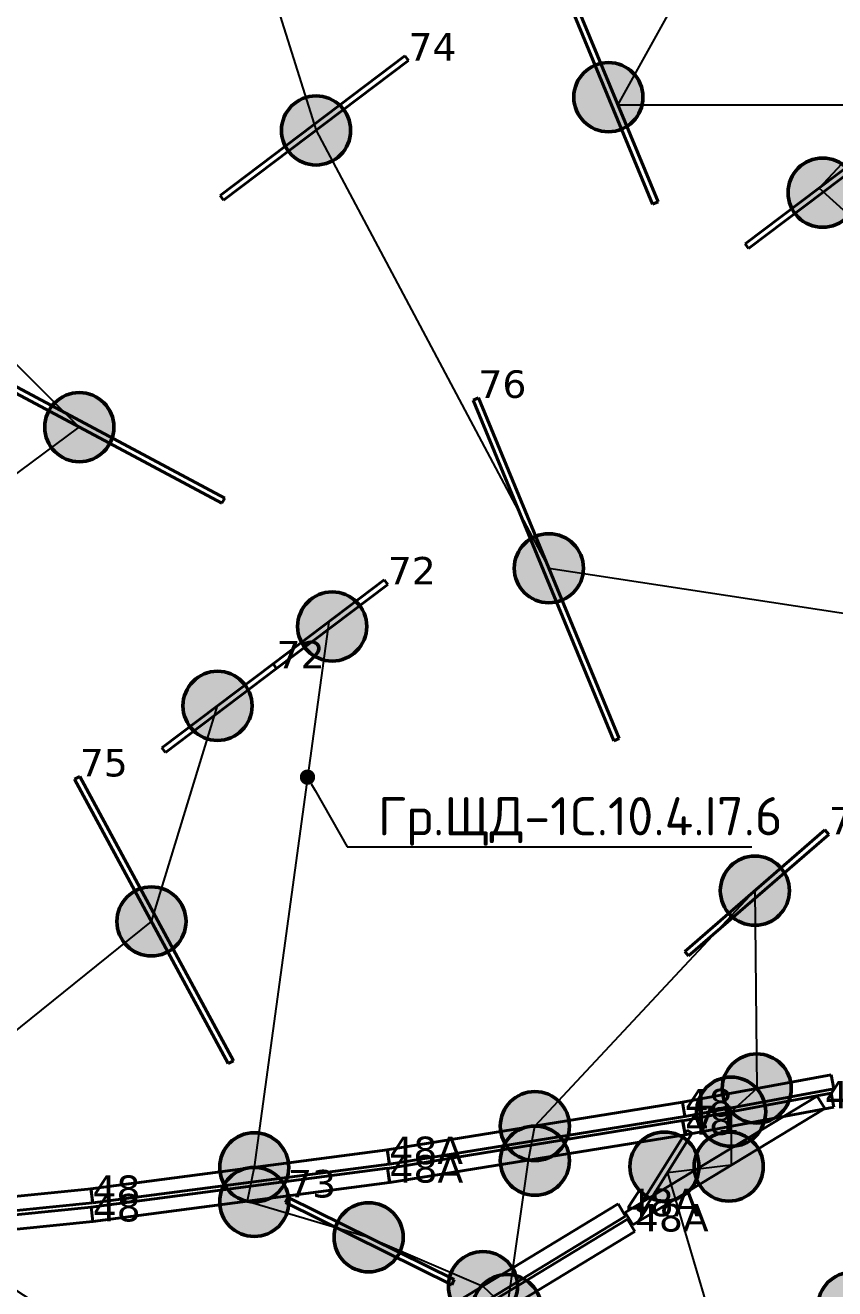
# Model space of a CAD drawing. Header units: millimetres. Extents: x -243740 to 150609, y -473655 to -165121.
# Drawn here: x 11185 to 16483, y -362383 to -354113 of the extents above; entities that cross this region are included whole.
import ezdxf
from ezdxf import colors
from ezdxf.entities.mleader import LeaderData, LeaderLine
from ezdxf.math import Vec2, Vec3

# ---------------------------------------------------------------- set-up
doc = ezdxf.new("R2010")
doc.units = ezdxf.units.MM
doc.linetypes.add('Штрих', pattern=[6.35, 3.175, -3.175])
for name, color, linetype in [('_Гр.ЩД-1C.10.4.I7.6', 6, 'Continuous'), ('_Гр.ЩД-1C.10.4.I8.4', 6, 'Continuous'), ('Вставка', 252, 'Continuous')]:
    doc.layers.add(name, color=color, linetype=linetype)
for name, color, linetype, lineweight in [('_освещение_dali', 3, 'Continuous', 50), ('A-ANNO-DIMS', 7, 'Continuous', 9), ('DLX_FL1_LUM 122', 1, 'Continuous', 40), ('DLX_FL1_LUM 222', 5, 'Continuous', 40), ('DLX_LUM 12', 5, 'Continuous', 40), ('DLX_LUM 14', 5, 'Continuous', 40), ('DLX_LUM 17', 5, 'Continuous', 40), ('DLX_LUM 18', 5, 'Continuous', 40), ('DLX_LUM 3', 5, 'Continuous', 40), ('DLX_LUM 4', 5, 'Continuous', 40), ('DLX_LUM 6', 5, 'Continuous', 40), ('DLX_LUM 9', 5, 'Continuous', 40), ('АР_монолит', 252, 'Continuous', 50)]:
    doc.layers.add(name, color=color, linetype=linetype, lineweight=lineweight)
doc.styles.add('GOST 2.304', font='')
doc.styles.add('ISOCPEUR', font='isocpeur.ttf')
doc.styles.add('TableTextStyle', font='')
doc.styles.get('GOST 2.304').set_extended_font_data('GOST Common')
doc.styles.get('TableTextStyle').set_extended_font_data('VERDANA.TTF')
doc.linetypes.add('Truba', pattern='A,3e-05,[4,MSH_7,S=1,R=0,X=0,Y=0],-3.022072', length=3.022102)
doc.dimstyles.new('М-200', dxfattribs={"dimtxt": 400, "dimasz": 160, "dimexe": 200, "dimexo": 400, "dimgap": 50, "dimtad": 1, "dimdec": 0, "dimzin": 0, "dimdsep": 46, "dimtxsty": 'GOST 2.304', "dimblk": 'ARCHTICK', "dimcen": 180, "dimdle": 200, "dimadec": 0, "dimazin": 0, "dimtfac": 1, "dimtdec": 0, "dimtmove": 1, "dimatfit": 0, "dimfxl": 1, "dimtolj": 1, "dimtzin": 0, "dimarcsym": 0})

# ---------------------------------------------------------------- blocks, each defined once
blk = doc.blocks.new('_ArchTick')
at = {"color": 0, "linetype": 'ByBlock', "const_width": 0.15}
blk.add_lwpolyline([(-0.5, -0.5), (0.5, 0.5)], dxfattribs=at)
blk = doc.blocks.new('*D46')
at = {"layer": 'A-ANNO-DIMS', "color": 0, "lineweight": -2, "transparency": 16777216}
blk.add_arc((-165703.8, -113309.3), 107894.2, 269.999998, 325.999999, dxfattribs=at)
at = {"layer": 'Defpoints', "color": 0, "lineweight": 30, "transparency": 16777216}
for p in [(-165703.8, -113309.3), (-165703.8, -113309.3), (-75741.3, -173989.8), (-131171, -215527.9), (-165703.8, -221903.3)]:
    blk.add_point(p, dxfattribs=at)
at = {"layer": 'A-ANNO-DIMS', "color": 0, "lineweight": -2, "transparency": 16777216, "xscale": 160, "yscale": 160, "zscale": 160}
for p, rotation in [((-76255.4, -173643), 55.99999895826774), ((-165703.8, -221203.5), 179.9999981265246)]:
    blk.add_blockref('_ArchTick', p, dxfattribs=dict(at, rotation=rotation))
at = {"layer": 'A-ANNO-DIMS', "color": 0, "transparency": 16777216, "insert": (-114299.5, -207822), "char_height": 400, "attachment_point": 5, "rotation": 28.54122, "style": 'GOST 2.304'}
blk.add_mtext('\\A1;56,0%%D', dxfattribs=at)
blk = doc.blocks.new('A$Caabd1818')
at = {"layer": 'DLX_FL1_LUM 122'}
for points in [[(7644.6, 35793.4, 0), (9586, 36047.6, 0)], [(9586, 36047.6, 0), (7644.6, 35793.4, 0)], [(9586, 36047.6, 0), (7644.6, 35793.4, 0)], [(7644.6, 35793.4, 0), (9586, 36047.6, 0)], [(9586, 36047.6, 0), (9586, 36047.6, 0)], [(9586, 36047.6, 0), (9598.2, 35954.4, 0)], [(9598.2, 35954.4, 0), (9586, 36047.6, 0)], [(9586, 36047.6, 0), (9586, 36047.6, 0)], [(9598.2, 35954.4, 0), (9586, 36047.6, 0)], [(9586, 36047.6, 0), (9598.2, 35954.4, 0)], [(7645.9, 35672.8, 0), (9587.3, 35927, 0)], [(9587.3, 35927, 0), (7645.9, 35672.8, 0)], [(9587.3, 35927, 0), (7645.9, 35672.8, 0)], [(7645.9, 35672.8, 0), (9587.3, 35927, 0)], [(9598.2, 35954.4, 0), (7656.8, 35700.2, 0)], [(7656.8, 35700.2, 0), (9598.2, 35954.4, 0)], [(7656.8, 35700.2, 0), (9598.2, 35954.4, 0)], [(9598.2, 35954.4, 0), (7656.8, 35700.2, 0)], [(9587.3, 35927, 0), (9587.3, 35927, 0)], [(9587.3, 35927, 0), (9599.5, 35833.8, 0)], [(9599.5, 35833.8, 0), (9587.3, 35927, 0)], [(9587.3, 35927, 0), (9587.3, 35927, 0)], [(9599.5, 35833.8, 0), (9587.3, 35927, 0)], [(9587.3, 35927, 0), (9599.5, 35833.8, 0)], [(9598.2, 35954.4, 0), (9598.2, 35954.4, 0)], [(9598.2, 35954.4, 0), (9598.2, 35954.4, 0)], [(9599.5, 35833.8, 0), (7658.1, 35579.6, 0)], [(7658.1, 35579.6, 0), (9599.5, 35833.8, 0)], [(7658.1, 35579.6, 0), (9599.5, 35833.8, 0)], [(9599.5, 35833.8, 0), (7658.1, 35579.6, 0)], [(9599.5, 35833.8, 0), (9599.5, 35833.8, 0)], [(9599.5, 35833.8, 0), (9599.5, 35833.8, 0)], [(7656.8, 35700.2, 0), (7644.6, 35793.4, 0)], [(7644.6, 35793.4, 0), (7644.6, 35793.4, 0)], [(7644.6, 35793.4, 0), (7656.8, 35700.2, 0)], [(7644.6, 35793.4, 0), (7644.6, 35793.4, 0)], [(7644.6, 35793.4, 0), (7656.8, 35700.2, 0)], [(7656.8, 35700.2, 0), (7644.6, 35793.4, 0)], [(7658.1, 35579.6, 0), (7645.9, 35672.8, 0)], [(7645.9, 35672.8, 0), (7645.9, 35672.8, 0)], [(7645.9, 35672.8, 0), (7658.1, 35579.6, 0)], [(7645.9, 35672.8, 0), (7645.9, 35672.8, 0)], [(7645.9, 35672.8, 0), (7658.1, 35579.6, 0)], [(7658.1, 35579.6, 0), (7645.9, 35672.8, 0)], [(7656.8, 35700.2, 0), (7656.8, 35700.2, 0)], [(7656.8, 35700.2, 0), (7656.8, 35700.2, 0)], [(9423.1, 34676.7, 0), (11096.2, 35693.9, 0)], [(11096.2, 35693.9, 0), (9423.1, 34676.7, 0)], [(11096.2, 35693.9, 0), (9423.1, 34676.7, 0)], [(9423.1, 34676.7, 0), (11096.2, 35693.9, 0)], [(11096.2, 35693.9, 0), (11096.2, 35693.9, 0)], [(11096.2, 35693.9, 0), (11145, 35613.6, 0)], [(11145, 35613.6, 0), (11096.2, 35693.9, 0)], [(11096.2, 35693.9, 0), (11096.2, 35693.9, 0)], [(11145, 35613.6, 0), (11096.2, 35693.9, 0)], [(11096.2, 35693.9, 0), (11145, 35613.6, 0)], [(7658.1, 35579.6, 0), (7658.1, 35579.6, 0)], [(7658.1, 35579.6, 0), (7658.1, 35579.6, 0)], [(11145, 35613.6, 0), (9471.9, 34596.4, 0)], [(9471.9, 34596.4, 0), (11145, 35613.6, 0)], [(9471.9, 34596.4, 0), (11145, 35613.6, 0)], [(11145, 35613.6, 0), (9471.9, 34596.4, 0)], [(9483.9, 34576.8, 0), (11157, 35593.9, 0)], [(11157, 35593.9, 0), (9483.9, 34576.8, 0)], [(11157, 35593.9, 0), (9483.9, 34576.8, 0)], [(9483.9, 34576.8, 0), (11157, 35593.9, 0)], [(11145, 35613.6, 0), (11145, 35613.6, 0)], [(11145, 35613.6, 0), (11145, 35613.6, 0)], [(11157, 35593.9, 0), (11157, 35593.9, 0)], [(11157, 35593.9, 0), (11205.8, 35513.6, 0)], [(11205.8, 35513.6, 0), (11157, 35593.9, 0)], [(11157, 35593.9, 0), (11157, 35593.9, 0)], [(11205.8, 35513.6, 0), (11157, 35593.9, 0)], [(11157, 35593.9, 0), (11205.8, 35513.6, 0)], [(11205.8, 35513.6, 0), (9532.7, 34496.4, 0)], [(9532.7, 34496.4, 0), (11205.8, 35513.6, 0)], [(9532.7, 34496.4, 0), (11205.8, 35513.6, 0)], [(11205.8, 35513.6, 0), (9532.7, 34496.4, 0)], [(11205.8, 35513.6, 0), (11205.8, 35513.6, 0)], [(11205.8, 35513.6, 0), (11205.8, 35513.6, 0)]]:
    blk.add_polyline3d(points, dxfattribs=at)
at = {"layer": 'DLX_FL1_LUM 222'}
for points in [[(9584.6, 36047.4, 0), (11517.5, 36359.5, 0)], [(11517.5, 36359.5, 0), (9584.6, 36047.4, 0)], [(11517.5, 36359.5, 0), (9584.6, 36047.4, 0)], [(9584.6, 36047.4, 0), (11517.5, 36359.5, 0)], [(11517.5, 36359.5, 0), (11517.5, 36359.5, 0)], [(11517.5, 36359.5, 0), (11532.5, 36266.8, 0)], [(11532.5, 36266.8, 0), (11517.5, 36359.5, 0)], [(11517.5, 36359.5, 0), (11517.5, 36359.5, 0)], [(11532.5, 36266.8, 0), (11517.5, 36359.5, 0)], [(11517.5, 36359.5, 0), (11532.5, 36266.8, 0)], [(9585.9, 35926.8, 0), (11518.9, 36239, 0)], [(11518.9, 36239, 0), (9585.9, 35926.8, 0)], [(11518.9, 36239, 0), (9585.9, 35926.8, 0)], [(9585.9, 35926.8, 0), (11518.9, 36239, 0)], [(11532.5, 36266.8, 0), (9599.6, 35954.6, 0)], [(9599.6, 35954.6, 0), (11532.5, 36266.8, 0)], [(9599.6, 35954.6, 0), (11532.5, 36266.8, 0)], [(11532.5, 36266.8, 0), (9599.6, 35954.6, 0)], [(11518.9, 36239, 0), (11518.9, 36239, 0)], [(11518.9, 36239, 0), (11533.9, 36146.2, 0)], [(11533.9, 36146.2, 0), (11518.9, 36239, 0)], [(11518.9, 36239, 0), (11518.9, 36239, 0)], [(11533.9, 36146.2, 0), (11518.9, 36239, 0)], [(11518.9, 36239, 0), (11533.9, 36146.2, 0)], [(11532.5, 36266.8, 0), (11532.5, 36266.8, 0)], [(11532.5, 36266.8, 0), (11532.5, 36266.8, 0)], [(11533.9, 36146.2, 0), (9600.9, 35834, 0)], [(9600.9, 35834, 0), (11533.9, 36146.2, 0)], [(9600.9, 35834, 0), (11533.9, 36146.2, 0)], [(11533.9, 36146.2, 0), (9600.9, 35834, 0)], [(11533.9, 36146.2, 0), (11533.9, 36146.2, 0)], [(11533.9, 36146.2, 0), (11533.9, 36146.2, 0)], [(9599.6, 35954.6, 0), (9584.6, 36047.4, 0)], [(9584.6, 36047.4, 0), (9584.6, 36047.4, 0)], [(9584.6, 36047.4, 0), (9599.6, 35954.6, 0)], [(9584.6, 36047.4, 0), (9584.6, 36047.4, 0)], [(9584.6, 36047.4, 0), (9599.6, 35954.6, 0)], [(9599.6, 35954.6, 0), (9584.6, 36047.4, 0)], [(9600.9, 35834, 0), (9585.9, 35926.8, 0)], [(9585.9, 35926.8, 0), (9585.9, 35926.8, 0)], [(9585.9, 35926.8, 0), (9600.9, 35834, 0)], [(9585.9, 35926.8, 0), (9585.9, 35926.8, 0)], [(9585.9, 35926.8, 0), (9600.9, 35834, 0)], [(9600.9, 35834, 0), (9585.9, 35926.8, 0)], [(9599.6, 35954.6, 0), (9599.6, 35954.6, 0)], [(9599.6, 35954.6, 0), (9599.6, 35954.6, 0)], [(9600.9, 35834, 0), (9600.9, 35834, 0)], [(9600.9, 35834, 0), (9600.9, 35834, 0)], [(5697.8, 35597.5, 0), (7645.9, 35793.6, 0)], [(7645.9, 35793.6, 0), (5697.8, 35597.5, 0)], [(7645.9, 35793.6, 0), (5697.8, 35597.5, 0)], [(5697.8, 35597.5, 0), (7645.9, 35793.6, 0)], [(7645.9, 35793.6, 0), (7645.9, 35793.6, 0)], [(7645.9, 35793.6, 0), (7655.4, 35700, 0)], [(7655.4, 35700, 0), (7645.9, 35793.6, 0)], [(7645.9, 35793.6, 0), (7645.9, 35793.6, 0)], [(7655.4, 35700, 0), (7645.9, 35793.6, 0)], [(7645.9, 35793.6, 0), (7655.4, 35700, 0)], [(5699.1, 35476.9, 0), (7647.3, 35673, 0)], [(7647.3, 35673, 0), (5699.1, 35476.9, 0)], [(7647.3, 35673, 0), (5699.1, 35476.9, 0)], [(5699.1, 35476.9, 0), (7647.3, 35673, 0)], [(7655.4, 35700, 0), (5707.2, 35504, 0)], [(5707.2, 35504, 0), (7655.4, 35700, 0)], [(5707.2, 35504, 0), (7655.4, 35700, 0)], [(7655.4, 35700, 0), (5707.2, 35504, 0)], [(7647.3, 35673, 0), (7647.3, 35673, 0)], [(7647.3, 35673, 0), (7656.7, 35579.5, 0)], [(7656.7, 35579.5, 0), (7647.3, 35673, 0)], [(7647.3, 35673, 0), (7647.3, 35673, 0)], [(7656.7, 35579.5, 0), (7647.3, 35673, 0)], [(7647.3, 35673, 0), (7656.7, 35579.5, 0)], [(7655.4, 35700, 0), (7655.4, 35700, 0)], [(7655.4, 35700, 0), (7655.4, 35700, 0)], [(7656.7, 35579.5, 0), (5708.6, 35383.4, 0)], [(5708.6, 35383.4, 0), (7656.7, 35579.5, 0)], [(5708.6, 35383.4, 0), (7656.7, 35579.5, 0)], [(7656.7, 35579.5, 0), (5708.6, 35383.4, 0)], [(7656.7, 35579.5, 0), (7656.7, 35579.5, 0)], [(7656.7, 35579.5, 0), (7656.7, 35579.5, 0)]]:
    blk.add_polyline3d(points, dxfattribs=at)
at = {"layer": 'DLX_LUM 12'}
for points in [[(11321.9, 42238.1, 0), (10742.7, 43639.1, 0)], [(10742.7, 43639.1, 0), (11321.9, 42238.1, 0)], [(10742.7, 43639.1, 0), (11321.9, 42238.1, 0)], [(11321.9, 42238.1, 0), (10742.7, 43639.1, 0)], [(10777.8, 43653.6, 0), (11357, 42252.6, 0)], [(11357, 42252.6, 0), (10777.8, 43653.6, 0)], [(11357, 42252.6, 0), (10777.8, 43653.6, 0)], [(10777.8, 43653.6, 0), (11357, 42252.6, 0)], [(8491, 42294, 0), (9700.4, 43208, 0)], [(9700.4, 43208, 0), (8491, 42294, 0)], [(9700.4, 43208, 0), (8491, 42294, 0)], [(8491, 42294, 0), (9700.4, 43208, 0)], [(9723.3, 43177.7, 0), (8513.9, 42263.7, 0)], [(8513.9, 42263.7, 0), (9723.3, 43177.7, 0)], [(8513.9, 42263.7, 0), (9723.3, 43177.7, 0)], [(9723.3, 43177.7, 0), (8513.9, 42263.7, 0)], [(9700.4, 43208, 0), (9700.4, 43208, 0)], [(9700.4, 43208, 0), (9723.3, 43177.7, 0)], [(9723.3, 43177.7, 0), (9700.4, 43208, 0)], [(9700.4, 43208, 0), (9700.4, 43208, 0)], [(9723.3, 43177.7, 0), (9700.4, 43208, 0)], [(9700.4, 43208, 0), (9723.3, 43177.7, 0)], [(9723.3, 43177.7, 0), (9723.3, 43177.7, 0)], [(9723.3, 43177.7, 0), (9723.3, 43177.7, 0)], [(8513.9, 42263.7, 0), (8491, 42294, 0)], [(8491, 42294, 0), (8491, 42294, 0)], [(8491, 42294, 0), (8513.9, 42263.7, 0)], [(8491, 42294, 0), (8491, 42294, 0)], [(8491, 42294, 0), (8513.9, 42263.7, 0)], [(8513.9, 42263.7, 0), (8491, 42294, 0)], [(8513.9, 42263.7, 0), (8513.9, 42263.7, 0)], [(8513.9, 42263.7, 0), (8513.9, 42263.7, 0)], [(11357, 42252.6, 0), (11321.9, 42238.1, 0)], [(11321.9, 42238.1, 0), (11357, 42252.6, 0)], [(11321.9, 42238.1, 0), (11357, 42252.6, 0)], [(11357, 42252.6, 0), (11321.9, 42238.1, 0)], [(11321.9, 42238.1, 0), (11321.9, 42238.1, 0)], [(11321.9, 42238.1, 0), (11321.9, 42238.1, 0)], [(11357, 42252.6, 0), (11357, 42252.6, 0)], [(11357, 42252.6, 0), (11357, 42252.6, 0)]]:
    blk.add_polyline3d(points, dxfattribs=at)
at = {"layer": 'DLX_LUM 14'}
for points in [[(10146.3, 40955.7, 0), (10181.4, 40970.2, 0)], [(10181.4, 40970.2, 0), (10146.3, 40955.7, 0)], [(10181.4, 40970.2, 0), (10146.3, 40955.7, 0)], [(10146.3, 40955.7, 0), (10181.4, 40970.2, 0)], [(11068.7, 38724.9, 0), (10146.3, 40955.7, 0)], [(10146.3, 40955.7, 0), (10146.3, 40955.7, 0)], [(10146.3, 40955.7, 0), (11068.7, 38724.9, 0)], [(10146.3, 40955.7, 0), (10146.3, 40955.7, 0)], [(10146.3, 40955.7, 0), (11068.7, 38724.9, 0)], [(11068.7, 38724.9, 0), (10146.3, 40955.7, 0)], [(10181.4, 40970.2, 0), (10181.4, 40970.2, 0)], [(10181.4, 40970.2, 0), (11103.8, 38739.4, 0)], [(11103.8, 38739.4, 0), (10181.4, 40970.2, 0)], [(10181.4, 40970.2, 0), (10181.4, 40970.2, 0)], [(11103.8, 38739.4, 0), (10181.4, 40970.2, 0)], [(10181.4, 40970.2, 0), (11103.8, 38739.4, 0)], [(11103.8, 38739.4, 0), (11068.7, 38724.9, 0)], [(11068.7, 38724.9, 0), (11103.8, 38739.4, 0)], [(11068.7, 38724.9, 0), (11103.8, 38739.4, 0)], [(11103.8, 38739.4, 0), (11068.7, 38724.9, 0)], [(11068.7, 38724.9, 0), (11068.7, 38724.9, 0)], [(11068.7, 38724.9, 0), (11068.7, 38724.9, 0)], [(11103.8, 38739.4, 0), (11103.8, 38739.4, 0)], [(11103.8, 38739.4, 0), (11103.8, 38739.4, 0)]]:
    blk.add_polyline3d(points, dxfattribs=at)
at = {"layer": 'DLX_LUM 17'}
for points in [[(8502.9, 40280.7, 0), (6635.7, 41276.2, 0)], [(6635.7, 41276.2, 0), (8502.9, 40280.7, 0)], [(6635.7, 41276.2, 0), (8502.9, 40280.7, 0)], [(8502.9, 40280.7, 0), (6635.7, 41276.2, 0)], [(6653.6, 41309.7, 0), (8520.8, 40314.2, 0)], [(8520.8, 40314.2, 0), (6653.6, 41309.7, 0)], [(8520.8, 40314.2, 0), (6653.6, 41309.7, 0)], [(6653.6, 41309.7, 0), (8520.8, 40314.2, 0)], [(8520.8, 40314.2, 0), (8502.9, 40280.7, 0)], [(8502.9, 40280.7, 0), (8520.8, 40314.2, 0)], [(8502.9, 40280.7, 0), (8520.8, 40314.2, 0)], [(8520.8, 40314.2, 0), (8502.9, 40280.7, 0)], [(8502.9, 40280.7, 0), (8502.9, 40280.7, 0)], [(8502.9, 40280.7, 0), (8502.9, 40280.7, 0)], [(8520.8, 40314.2, 0), (8520.8, 40314.2, 0)], [(8520.8, 40314.2, 0), (8520.8, 40314.2, 0)], [(7538.6, 38474.2, 0), (7572.1, 38492.3, 0)], [(7572.1, 38492.3, 0), (7538.6, 38474.2, 0)], [(7572.1, 38492.3, 0), (7538.6, 38474.2, 0)], [(7538.6, 38474.2, 0), (7572.1, 38492.3, 0)], [(8544.1, 36612.3, 0), (7538.6, 38474.2, 0)], [(7538.6, 38474.2, 0), (7538.6, 38474.2, 0)], [(7538.6, 38474.2, 0), (8544.1, 36612.3, 0)], [(7538.6, 38474.2, 0), (7538.6, 38474.2, 0)], [(7538.6, 38474.2, 0), (8544.1, 36612.3, 0)], [(8544.1, 36612.3, 0), (7538.6, 38474.2, 0)], [(7572.1, 38492.3, 0), (7572.1, 38492.3, 0)], [(7572.1, 38492.3, 0), (8577.5, 36630.4, 0)], [(8577.5, 36630.4, 0), (7572.1, 38492.3, 0)], [(7572.1, 38492.3, 0), (7572.1, 38492.3, 0)], [(8577.5, 36630.4, 0), (7572.1, 38492.3, 0)], [(7572.1, 38492.3, 0), (8577.5, 36630.4, 0)], [(8577.5, 36630.4, 0), (8544.1, 36612.3, 0)], [(8544.1, 36612.3, 0), (8577.5, 36630.4, 0)], [(8544.1, 36612.3, 0), (8577.5, 36630.4, 0)], [(8577.5, 36630.4, 0), (8544.1, 36612.3, 0)], [(8544.1, 36612.3, 0), (8544.1, 36612.3, 0)], [(8544.1, 36612.3, 0), (8544.1, 36612.3, 0)], [(8577.5, 36630.4, 0), (8577.5, 36630.4, 0)], [(8577.5, 36630.4, 0), (8577.5, 36630.4, 0)]]:
    blk.add_polyline3d(points, dxfattribs=at)
at = {"layer": 'DLX_LUM 18'}
for points in [[(11223.7, 35658, 0), (11548, 36177, 0)], [(11548, 36177, 0), (11223.7, 35658, 0)], [(11548, 36177, 0), (11223.7, 35658, 0)], [(11223.7, 35658, 0), (11548, 36177, 0)], [(11580.3, 36156.9, 0), (11256, 35637.9, 0)], [(11256, 35637.9, 0), (11580.3, 36156.9, 0)], [(11256, 35637.9, 0), (11580.3, 36156.9, 0)], [(11580.3, 36156.9, 0), (11256, 35637.9, 0)], [(11548, 36177, 0), (11548, 36177, 0)], [(11548, 36177, 0), (11580.3, 36156.9, 0)], [(11580.3, 36156.9, 0), (11548, 36177, 0)], [(11548, 36177, 0), (11548, 36177, 0)], [(11580.3, 36156.9, 0), (11548, 36177, 0)], [(11548, 36177, 0), (11580.3, 36156.9, 0)], [(11580.3, 36156.9, 0), (11580.3, 36156.9, 0)], [(11580.3, 36156.9, 0), (11580.3, 36156.9, 0)], [(11223.7, 35658, 0), (11223.7, 35658, 0)], [(11256, 35637.9, 0), (11223.7, 35658, 0)], [(11223.7, 35658, 0), (11223.7, 35658, 0)], [(11223.7, 35658, 0), (11256, 35637.9, 0)], [(11223.7, 35658, 0), (11256, 35637.9, 0)], [(11256, 35637.9, 0), (11223.7, 35658, 0)], [(11256, 35637.9, 0), (11256, 35637.9, 0)], [(11256, 35637.9, 0), (11256, 35637.9, 0)]]:
    blk.add_polyline3d(points, dxfattribs=at)
at = {"layer": 'DLX_LUM 3'}
for points in [[(11516.5, 36359.4, 0), (12490, 36539.2, 0)], [(12490, 36539.2, 0), (11516.5, 36359.4, 0)], [(12490, 36539.2, 0), (11516.5, 36359.4, 0)], [(11516.5, 36359.4, 0), (12490, 36539.2, 0)], [(12490, 36539.2, 0), (12490, 36539.2, 0)], [(12490, 36539.2, 0), (12507.1, 36446.8, 0)], [(12507.1, 36446.8, 0), (12490, 36539.2, 0)], [(12490, 36539.2, 0), (12490, 36539.2, 0)], [(12507.1, 36446.8, 0), (12490, 36539.2, 0)], [(12490, 36539.2, 0), (12507.1, 36446.8, 0)], [(11517.9, 36238.8, 0), (12491.4, 36418.7, 0)], [(12491.4, 36418.7, 0), (11517.9, 36238.8, 0)], [(12491.4, 36418.7, 0), (11517.9, 36238.8, 0)], [(11517.9, 36238.8, 0), (12491.4, 36418.7, 0)], [(12507.1, 36446.8, 0), (11533.6, 36266.9, 0)], [(11533.6, 36266.9, 0), (12507.1, 36446.8, 0)], [(11533.6, 36266.9, 0), (12507.1, 36446.8, 0)], [(12507.1, 36446.8, 0), (11533.6, 36266.9, 0)], [(12491.4, 36418.7, 0), (12491.4, 36418.7, 0)], [(12491.4, 36418.7, 0), (12508.5, 36326.2, 0)], [(12508.5, 36326.2, 0), (12491.4, 36418.7, 0)], [(12491.4, 36418.7, 0), (12491.4, 36418.7, 0)], [(12508.5, 36326.2, 0), (12491.4, 36418.7, 0)], [(12491.4, 36418.7, 0), (12508.5, 36326.2, 0)], [(12507.1, 36446.8, 0), (12507.1, 36446.8, 0)], [(12507.1, 36446.8, 0), (12507.1, 36446.8, 0)], [(11533.6, 36266.9, 0), (11516.5, 36359.4, 0)], [(11516.5, 36359.4, 0), (11516.5, 36359.4, 0)], [(11516.5, 36359.4, 0), (11533.6, 36266.9, 0)], [(11516.5, 36359.4, 0), (11516.5, 36359.4, 0)], [(11516.5, 36359.4, 0), (11533.6, 36266.9, 0)], [(11533.6, 36266.9, 0), (11516.5, 36359.4, 0)], [(12508.5, 36326.2, 0), (11534.9, 36146.4, 0)], [(11534.9, 36146.4, 0), (12508.5, 36326.2, 0)], [(11534.9, 36146.4, 0), (12508.5, 36326.2, 0)], [(12508.5, 36326.2, 0), (11534.9, 36146.4, 0)], [(12508.5, 36326.2, 0), (12508.5, 36326.2, 0)], [(12508.5, 36326.2, 0), (12508.5, 36326.2, 0)], [(11534.9, 36146.4, 0), (11517.9, 36238.8, 0)], [(11517.9, 36238.8, 0), (11517.9, 36238.8, 0)], [(11517.9, 36238.8, 0), (11534.9, 36146.4, 0)], [(11517.9, 36238.8, 0), (11517.9, 36238.8, 0)], [(11517.9, 36238.8, 0), (11534.9, 36146.4, 0)], [(11534.9, 36146.4, 0), (11517.9, 36238.8, 0)], [(11533.6, 36266.9, 0), (11533.6, 36266.9, 0)], [(11533.6, 36266.9, 0), (11533.6, 36266.9, 0)], [(11534.9, 36146.4, 0), (11534.9, 36146.4, 0)], [(11534.9, 36146.4, 0), (11534.9, 36146.4, 0)]]:
    blk.add_polyline3d(points, dxfattribs=at)
at = {"layer": 'DLX_LUM 4'}
for points in [[(11142.6, 35637.8, 0), (12399.6, 36399.8, 0)], [(12399.6, 36399.8, 0), (11142.6, 35637.8, 0)], [(12399.6, 36399.8, 0), (11142.6, 35637.8, 0)], [(11142.6, 35637.8, 0), (12399.6, 36399.8, 0)], [(12399.6, 36399.8, 0), (12399.6, 36399.8, 0)], [(12399.6, 36399.8, 0), (12448.4, 36319.4, 0)], [(12448.4, 36319.4, 0), (12399.6, 36399.8, 0)], [(12399.6, 36399.8, 0), (12399.6, 36399.8, 0)], [(12448.4, 36319.4, 0), (12399.6, 36399.8, 0)], [(12399.6, 36399.8, 0), (12448.4, 36319.4, 0)], [(12448.4, 36319.4, 0), (11191.3, 35557.4, 0)], [(11191.3, 35557.4, 0), (12448.4, 36319.4, 0)], [(11191.3, 35557.4, 0), (12448.4, 36319.4, 0)], [(12448.4, 36319.4, 0), (11191.3, 35557.4, 0)], [(12448.4, 36319.4, 0), (12448.4, 36319.4, 0)], [(12448.4, 36319.4, 0), (12448.4, 36319.4, 0)], [(11191.3, 35557.4, 0), (11142.6, 35637.8, 0)], [(11142.6, 35637.8, 0), (11142.6, 35637.8, 0)], [(11142.6, 35637.8, 0), (11191.3, 35557.4, 0)], [(11142.6, 35637.8, 0), (11142.6, 35637.8, 0)], [(11142.6, 35637.8, 0), (11191.3, 35557.4, 0)], [(11191.3, 35557.4, 0), (11142.6, 35637.8, 0)], [(11191.3, 35557.4, 0), (11191.3, 35557.4, 0)], [(11191.3, 35557.4, 0), (11191.3, 35557.4, 0)]]:
    blk.add_polyline3d(points, dxfattribs=at)
at = {"layer": 'DLX_LUM 6'}
for points in [[(11927.5, 41977.6, 0), (12896, 42709.6, 0)], [(12896, 42709.6, 0), (11927.5, 41977.6, 0)], [(12896, 42709.6, 0), (11927.5, 41977.6, 0)], [(11927.5, 41977.6, 0), (12896, 42709.6, 0)], [(12918.9, 42679.3, 0), (11950.4, 41947.3, 0)], [(11950.4, 41947.3, 0), (12918.9, 42679.3, 0)], [(11950.4, 41947.3, 0), (12918.9, 42679.3, 0)], [(12918.9, 42679.3, 0), (11950.4, 41947.3, 0)], [(11927.5, 41977.6, 0), (11927.5, 41977.6, 0)], [(11950.4, 41947.3, 0), (11927.5, 41977.6, 0)], [(11927.5, 41977.6, 0), (11927.5, 41977.6, 0)], [(11927.5, 41977.6, 0), (11950.4, 41947.3, 0)], [(11927.5, 41977.6, 0), (11950.4, 41947.3, 0)], [(11950.4, 41947.3, 0), (11927.5, 41977.6, 0)], [(11950.4, 41947.3, 0), (11950.4, 41947.3, 0)], [(11950.4, 41947.3, 0), (11950.4, 41947.3, 0)], [(11532.3, 37347, 0), (12449.9, 38141.8, 0)], [(12449.9, 38141.8, 0), (11532.3, 37347, 0)], [(12449.9, 38141.8, 0), (11532.3, 37347, 0)], [(11532.3, 37347, 0), (12449.9, 38141.8, 0)], [(12449.9, 38141.8, 0), (12449.9, 38141.8, 0)], [(12449.9, 38141.8, 0), (12474.8, 38113.1, 0)], [(12474.8, 38113.1, 0), (12449.9, 38141.8, 0)], [(12449.9, 38141.8, 0), (12449.9, 38141.8, 0)], [(12474.8, 38113.1, 0), (12449.9, 38141.8, 0)], [(12449.9, 38141.8, 0), (12474.8, 38113.1, 0)], [(12474.8, 38113.1, 0), (11557.1, 37318.3, 0)], [(11557.1, 37318.3, 0), (12474.8, 38113.1, 0)], [(11557.1, 37318.3, 0), (12474.8, 38113.1, 0)], [(12474.8, 38113.1, 0), (11557.1, 37318.3, 0)], [(12474.8, 38113.1, 0), (12474.8, 38113.1, 0)], [(12474.8, 38113.1, 0), (12474.8, 38113.1, 0)], [(11557.1, 37318.3, 0), (11532.3, 37347, 0)], [(11532.3, 37347, 0), (11532.3, 37347, 0)], [(11532.3, 37347, 0), (11557.1, 37318.3, 0)], [(11532.3, 37347, 0), (11532.3, 37347, 0)], [(11532.3, 37347, 0), (11557.1, 37318.3, 0)], [(11557.1, 37318.3, 0), (11532.3, 37347, 0)], [(11557.1, 37318.3, 0), (11557.1, 37318.3, 0)], [(11557.1, 37318.3, 0), (11557.1, 37318.3, 0)], [(8918.7, 35702.2, 0), (8935.6, 35736.3, 0)], [(8935.6, 35736.3, 0), (8918.7, 35702.2, 0)], [(8935.6, 35736.3, 0), (8918.7, 35702.2, 0)], [(8918.7, 35702.2, 0), (8935.6, 35736.3, 0)], [(8935.6, 35736.3, 0), (8935.6, 35736.3, 0)], [(8935.6, 35736.3, 0), (10023.8, 35198.2, 0)], [(10023.8, 35198.2, 0), (8935.6, 35736.3, 0)], [(8935.6, 35736.3, 0), (8935.6, 35736.3, 0)], [(10023.8, 35198.2, 0), (8935.6, 35736.3, 0)], [(8935.6, 35736.3, 0), (10023.8, 35198.2, 0)], [(10007, 35164.1, 0), (8918.7, 35702.2, 0)], [(8918.7, 35702.2, 0), (8918.7, 35702.2, 0)], [(8918.7, 35702.2, 0), (10007, 35164.1, 0)], [(8918.7, 35702.2, 0), (8918.7, 35702.2, 0)], [(8918.7, 35702.2, 0), (10007, 35164.1, 0)], [(10007, 35164.1, 0), (8918.7, 35702.2, 0)], [(10023.8, 35198.2, 0), (10007, 35164.1, 0)], [(10007, 35164.1, 0), (10023.8, 35198.2, 0)], [(10007, 35164.1, 0), (10023.8, 35198.2, 0)], [(10023.8, 35198.2, 0), (10007, 35164.1, 0)], [(10007, 35164.1, 0), (10007, 35164.1, 0)], [(10007, 35164.1, 0), (10007, 35164.1, 0)], [(10023.8, 35198.2, 0), (10023.8, 35198.2, 0)], [(10023.8, 35198.2, 0), (10023.8, 35198.2, 0)]]:
    blk.add_polyline3d(points, dxfattribs=at)
at = {"layer": 'DLX_LUM 9'}
for points in [[(8837.7, 39229.2, 0), (9565.3, 39779.1, 0)], [(9565.3, 39779.1, 0), (8837.7, 39229.2, 0)], [(9565.3, 39779.1, 0), (8837.7, 39229.2, 0)], [(8837.7, 39229.2, 0), (9565.3, 39779.1, 0)], [(9588.2, 39748.8, 0), (8860.6, 39198.9, 0)], [(8860.6, 39198.9, 0), (9588.2, 39748.8, 0)], [(8860.6, 39198.9, 0), (9588.2, 39748.8, 0)], [(9588.2, 39748.8, 0), (8860.6, 39198.9, 0)], [(9565.3, 39779.1, 0), (9565.3, 39779.1, 0)], [(9565.3, 39779.1, 0), (9588.2, 39748.8, 0)], [(9588.2, 39748.8, 0), (9565.3, 39779.1, 0)], [(9565.3, 39779.1, 0), (9565.3, 39779.1, 0)], [(9588.2, 39748.8, 0), (9565.3, 39779.1, 0)], [(9565.3, 39779.1, 0), (9588.2, 39748.8, 0)], [(9588.2, 39748.8, 0), (9588.2, 39748.8, 0)], [(9588.2, 39748.8, 0), (9588.2, 39748.8, 0)], [(8110.1, 38679.3, 0), (8837.7, 39229.2, 0)], [(8837.7, 39229.2, 0), (8110.1, 38679.3, 0)], [(8837.7, 39229.2, 0), (8110.1, 38679.3, 0)], [(8110.1, 38679.3, 0), (8837.7, 39229.2, 0)], [(8837.7, 39229.2, 0), (8837.7, 39229.2, 0)], [(8837.7, 39229.2, 0), (8860.6, 39198.9, 0)], [(8860.6, 39198.9, 0), (8837.7, 39229.2, 0)], [(8837.7, 39229.2, 0), (8837.7, 39229.2, 0)], [(8860.6, 39198.9, 0), (8837.7, 39229.2, 0)], [(8837.7, 39229.2, 0), (8860.6, 39198.9, 0)], [(8860.6, 39198.9, 0), (8837.7, 39229.2, 0)], [(8837.7, 39229.2, 0), (8837.7, 39229.2, 0)], [(8837.7, 39229.2, 0), (8860.6, 39198.9, 0)], [(8837.7, 39229.2, 0), (8837.7, 39229.2, 0)], [(8837.7, 39229.2, 0), (8860.6, 39198.9, 0)], [(8860.6, 39198.9, 0), (8837.7, 39229.2, 0)], [(8860.6, 39198.9, 0), (8133, 38649, 0)], [(8133, 38649, 0), (8860.6, 39198.9, 0)], [(8133, 38649, 0), (8860.6, 39198.9, 0)], [(8860.6, 39198.9, 0), (8133, 38649, 0)], [(8860.6, 39198.9, 0), (8860.6, 39198.9, 0)], [(8860.6, 39198.9, 0), (8860.6, 39198.9, 0)], [(8860.6, 39198.9, 0), (8860.6, 39198.9, 0)], [(8860.6, 39198.9, 0), (8860.6, 39198.9, 0)], [(8133, 38649, 0), (8110.1, 38679.3, 0)], [(8110.1, 38679.3, 0), (8110.1, 38679.3, 0)], [(8110.1, 38679.3, 0), (8133, 38649, 0)], [(8110.1, 38679.3, 0), (8110.1, 38679.3, 0)], [(8110.1, 38679.3, 0), (8133, 38649, 0)], [(8133, 38649, 0), (8110.1, 38679.3, 0)], [(8133, 38649, 0), (8133, 38649, 0)], [(8133, 38649, 0), (8133, 38649, 0)]]:
    blk.add_polyline3d(points, dxfattribs=at)
blk = doc.blocks.new('A$Cab2378fa')
at = {"lineweight": 25}
h = blk.add_hatch(color=0, dxfattribs=at)
h.paths.add_polyline_path([(162.3, -156.8, 0.442338), (147.8, 177.8), (0, 0)])
h.paths.add_polyline_path([(-141.6, -170.3), (0, 0), (-163.2, 157.6, 0.430096)])
at = {"lineweight": 25, "true_color": 0xfff5f5}
h = blk.add_hatch(color=7, dxfattribs=at)
h.dxf.hatch_style = 1
h.paths.add_polyline_path([(0, 0), (-141.6, -170.3, 0.174923), (3, -222.4, 0.197808), (162.3, -156.8)])
h.paths.add_polyline_path([(-163.2, 157.6), (0, 0), (147.8, 177.8, 0.175398), (3, 230.2, 0.209014)])
blk.add_circle((3, 3.9), 226.3)
blk = doc.blocks.new('_Dot')
at = {"color": 0, "linetype": 'ByBlock', "lineweight": -2}
blk.add_line((-0.5, 0), (-1, 0), dxfattribs=at)
at = {"color": 0, "linetype": 'ByBlock', "const_width": 0.5}
blk.add_lwpolyline([(-0.25, 0, 1), (0.25, 0, 1)], format="xyb", close=True, dxfattribs=at)
blk = doc.blocks.new('Оси200')
at = {"layer": 'A-ANNO-DIMS'}
dim = blk.add_angular_dim_2l(base=(-131171, -215527.9), line1=((-165703.8, -113309.3), (-75741.3, -173989.8)), line2=((-165703.8, -113309.3), (-165703.8, -221903.3)), text='56,0%%D', dimstyle='М-200', override={"dimadec": 2, "dimtmove": 2}, dxfattribs=at)
dim.commit()
dim.dimension.update_dxf_attribs({"geometry": '*D46', "text_midpoint": (-114299.5, -207822), "dimtype": 130})
blk = doc.blocks.new('A$C010e0e93')
at = {"layer": 'A-ANNO-DIMS'}
blk.add_blockref('Оси200', (404603.7, 213803.6), dxfattribs=at)

msp = doc.modelspace()

# ---------------------------------------------------------------- block references
at = {"layer": '_освещение_dali', "color": 1, "ltscale": 100}
for p in [(12680.9, -361592.3), (12680.9, -361818.6), (14178.1, -362369.7), (14336, -362520.7)]:
    msp.add_blockref('A$Cab2378fa', p, dxfattribs=at)

# ---------------------------------------------------------------- next in the draw order: block references
at = {"layer": 'Вставка', "linetype": 'Truba', "lineweight": 30, "ltscale": 100}
msp.add_blockref('A$C010e0e93', (-234640, -397437.2), dxfattribs=at)

# ---------------------------------------------------------------- next in the draw order: linework, layer by layer
at = {"layer": '_Гр.ЩД-1C.10.4.I7.6', "ltscale": 100}
msp.add_lwpolyline([(12596, -363350.1), (10590, -362046.6), (10641.5, -361826.3), (10433, -361249.4), (12011, -359978.5), (12443.6, -358567.6), (13171.2, -358017.6), (12683.9, -361588.3), (12637.8, -361809.9), (13432.6, -362046.2), (14181, -362365.8), (14338.9, -362516.8), (14479.9, -361540.9), (14520.8, -361318.3), (15960.9, -359777.3), (15973, -361072.5), (15805.1, -361224.3), (15805.2, -361573.9), (15387.8, -361624.4), (15705.4, -362694.3)], dxfattribs=at)
at = {"layer": '_Гр.ЩД-1C.10.4.I8.4', "ltscale": 100}
for points in [[(12494, -352906.6), (13088.3, -354801.1), (14612.3, -357667), (17111.6, -358048), (18674.4, -358137.9), (17794.8, -356457.5), (16381.4, -355178.2), (16888.1, -354635), (15064.5, -354635), (15978.8, -352988)], [(9406, -353832.1), (10300.1, -355736.2), (9472.1, -356202.3), (9984.8, -357727.1), (10211.1, -357727.1), (11539, -356743.4), (10526.4, -355736.2), (10815.4, -353835.1)]]:
    msp.add_lwpolyline(points, dxfattribs=at)

# ---------------------------------------------------------------- next in the draw order: block references
at = {"layer": '_освещение_dali', "color": 5, "ltscale": 100}
for p in [(14999, -354587.1), (13085.3, -354805), (16401.4, -355212.4), (11536, -356747.3), (14609.3, -357670.9), (13191.1, -358051.9), (12440.6, -358571.5), (15957.8, -359781.3), (12008.1, -359982.4), (15970, -361076.4), (15802.2, -361228.2), (14517.8, -361322.2), (14517.8, -361548.6), (15365.7, -361587.3), (15786.6, -361587.3), (13429.6, -362050.1), (16596.3, -362504.9)]:
    msp.add_blockref('A$Cab2378fa', p, dxfattribs=at)
at = {"layer": 'Defpoints', "linetype": 'Truba', "ltscale": 100}
msp.add_blockref('A$Caabd1818', (3969.7, -397521.8), dxfattribs=at)

# ---------------------------------------------------------------- next in the draw order: texts
at = {"layer": '_освещение_dali', "color": 241, "true_color": 0xee66a2, "style": 'TableTextStyle'}
for s, p in [('74', (13693, -354344.1)), ('76', (14151.1, -356551.5))]:
    msp.add_text(s, height=180, dxfattribs=at).set_placement(p)
at = {"layer": '_освещение_dali', "color": 143, "true_color": 0x77b4be, "style": 'TableTextStyle'}
for s, p in [('72', (13557.9, -357773)), ('72', (12830.3, -358322.9)), ('75', (11541.8, -359029.5)), ('73', (16444.5, -359408.7)), ('48', (15502.2, -361255)), ('47', (16418, -361202.4)), ('48', (15503.6, -361375.6)), ('71', (15549.9, -361364.9)), ('48А', (13567.9, -361567.4)), ('48А', (13569.2, -361688)), ('48', (11625, -361821.7)), ('73', (12905.3, -361785.5)), ('48А', (15114.7, -361908.2)), ('48', (11626.4, -361942.3)), ('48А', (15175.5, -362008.2))]:
    msp.add_text(s, height=180, dxfattribs=at).set_placement(p)

# ---------------------------------------------------------------- next in the draw order: leaders
at = {"layer": '_Гр.ЩД-1C.10.4.I7.6', "ltscale": 100}
ml = msp.add_multileader_mtext('Standard', dxfattribs=at)
ml.set_content('Гр.ЩД-1C.10.4.I7.6', color=256, style='ISOCPEUR')
ml.set_leader_properties()
ml.set_arrow_properties(name='DOT')
ml.build(insert=Vec2(0, 0))
ml.multileader.update_dxf_attribs({"has_dogleg": 0, "text_left_attachment_type": 6, "text_right_attachment_type": 6, "arrow_head_size": 100})
ctx = ml.context
ctx.base_point, ctx.char_height, ctx.arrow_head_size, ctx.landing_gap_size, ctx.plane_origin = Vec3(13292.6, -359490), 250, 100, 200, Vec3(97498.6, -230980.8)
ctx.left_attachment, ctx.right_attachment = 6, 6
notes = []
notes.append((ctx, [(0, (1, 1, 0), (13284.6, -359490), (1, 0), 8, [(1, [(13032.4, -359034.3)], 0, [])])]))
ctx.mtext.insert, ctx.mtext.width, ctx.mtext.flow_direction = Vec3(13492.6, -359165), 2425, 5
for ctx, leaders in notes:
    for number, flags, end, landing, length, lines in leaders:
        leader = LeaderData()
        leader.index, (leader.has_last_leader_line, leader.has_dogleg_vector, leader.attachment_direction) = number, flags
        leader.last_leader_point, leader.dogleg_vector, leader.dogleg_length = Vec3(end), Vec3(landing), length
        for number, points, colour, breaks in lines:
            line = LeaderLine()
            line.index, line.vertices, line.color, line.breaks = number, Vec3.list(points), colors.encode_raw_color(colour), breaks
            leader.lines.append(line)
        ctx.leaders.append(leader)

doc.saveas('drawing.dxf')
